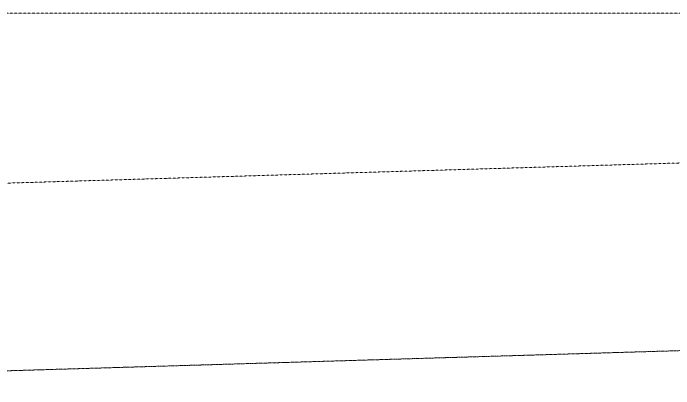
# Model space of a CAD drawing. Header units: inches. Extents: x -1559 to 1959, y 9767 to 12269.
# Drawn here: x 373.7 to 740.3, y 9772 to 9980.2 of the extents above; entities that cross this region are included whole.
import ezdxf

# ---------------------------------------------------------------- set-up
doc = ezdxf.new("R2010")
doc.units = ezdxf.units.IN
doc.header["$MEASUREMENT"] = 0
doc.linetypes.add('Dash 1_16_', pattern=[0.125, 0.0625, -0.0625])
doc.linetypes.add('Double Dash 3_8_', pattern=[1, 0.375, -0.125, 0.125, -0.125, 0.125, -0.125])
for name, color, linetype, lineweight in [('0-1', 7, 'Continuous', 5), ('0-3', 250, 'Double Dash 3_8_', 15), ('C-PROP-LINE-1', 250, 'Double Dash 3_8_', 15), ('C-PROP-LINE-2', 250, 'Dash 1_16_', 15)]:
    doc.layers.add(name, color=color, linetype=linetype, lineweight=lineweight)

# ---------------------------------------------------------------- blocks, each defined once
blk = doc.blocks.new('Family - ___-1878357-KEY PLAN - 3RD FLOOR')
at = {"layer": 'C-PROP-LINE-1'}
blk.add_line((-3831.82, 9771.98), (-2096.45, 9823.93), dxfattribs=at)
blk = doc.blocks.new('Family - ___-2835860-KEY PLAN - 3RD FLOOR')
at = {"layer": 'C-PROP-LINE-2'}
blk.add_line((-2638.11, 9980.19), (-3860.72, 9980.19), dxfattribs=at)
blk = doc.blocks.new('Family - ___-2835932-KEY PLAN - 3RD FLOOR')
at = {"layer": 'C-PROP-LINE-2'}
blk.add_line((-2067.92, 9980.19), (-3860.72, 9980.19), dxfattribs=at)
blk = doc.blocks.new('Family - ___-2855424-KEY PLAN - 3RD FLOOR')
at = {"layer": 'C-PROP-LINE-2'}
blk.add_line((-3987.11, 9871.38), (-1910.75, 9933.54), dxfattribs=at)
blk = doc.blocks.new('CTR - 1st Phase - Shell_rvt-1-KEY PLAN - 3RD FLOOR')
at = {"layer": '0-3'}
for name in ['Family - ___-1878357-KEY PLAN - 3RD FLOOR', 'Family - ___-2835932-KEY PLAN - 3RD FLOOR', 'Family - ___-2835860-KEY PLAN - 3RD FLOOR', 'Family - ___-2855424-KEY PLAN - 3RD FLOOR']:
    blk.add_blockref(name, (0, 0), dxfattribs=at)

msp = doc.modelspace()

# ---------------------------------------------------------------- block references
at = {"layer": '0-1'}
msp.add_blockref('CTR - 1st Phase - Shell_rvt-1-KEY PLAN - 3RD FLOOR', (3869.27, 0), dxfattribs=at)

doc.saveas('drawing.dxf')
